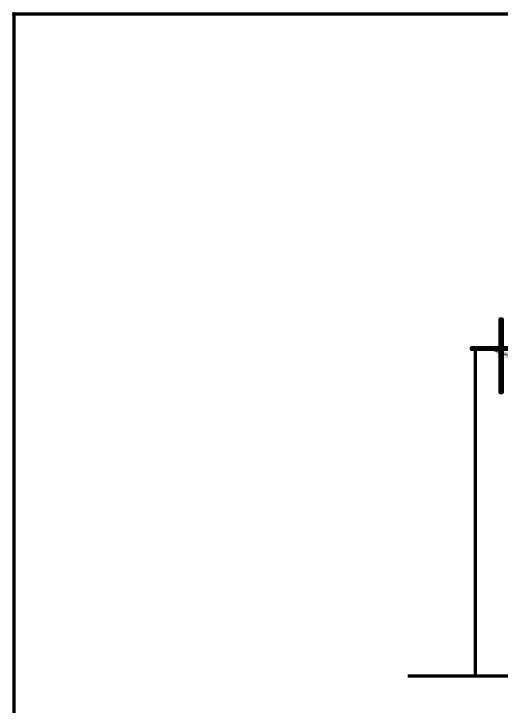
# Model space of a CAD drawing. Extents: x -83.6 to -32.7, y 325.7 to 417.7.
# Drawn here: x -83.61 to -66.62, y 393.61 to 417.73 of the extents above; entities that cross this region are included whole.
import ezdxf

# ---------------------------------------------------------------- set-up
doc = ezdxf.new("R2010")
doc.units = 0
doc.header["$MEASUREMENT"] = 0
doc.layers.add('_notes', color=7, linetype='Continuous')
for name, color, linetype, lineweight in [('Dt-Line 3', 7, 'Continuous', 15), ('Dt-Line 4', 1, 'Continuous', 25), ('Dt-Line 5', 54, 'Continuous', 50), ('Dt-Text', 121, 'Continuous', 20)]:
    doc.layers.add(name, color=color, linetype=linetype, lineweight=lineweight)
doc.styles.get("Standard").update_dxf_attribs({"font": 'Arial.ttf'})
doc.dimstyles.new('1 & 1 Half', dxfattribs={"dimtxt": 0.75, "dimasz": 0.75, "dimexe": 1, "dimexo": 0.375, "dimgap": 0.5, "dimtad": 1, "dimdec": 4, "dimzin": 3, "dimdsep": 46, "dimlunit": 4, "dimtxsty": 'Standard', "dimblk": 'ARCHTICK', "dimcen": 0.09375, "dimdle": 1, "dimclrd": 253, "dimclre": 253, "dimclrt": 256, "dimadec": 0, "dimazin": 0, "dimtfac": 0.6, "dimtdec": 4, "dimtix": 1, "dimtmove": 2, "dimatfit": 0, "dimfxl": 1, "dimfrac": 1, "dimtolj": 1, "dimtzin": 0, "dimlwd": 9, "dimlwe": 9, "dimarcsym": 0})

# ---------------------------------------------------------------- blocks, each defined once
blk = doc.blocks.new('_ArchTick')
at = {"color": 0, "linetype": 'ByBlock', "const_width": 0.15}
blk.add_lwpolyline([(-0.5, -0.5), (0.5, 0.5)], dxfattribs=at)

msp = doc.modelspace()

# ---------------------------------------------------------------- linework, layer by layer
at = {"layer": '_notes', "linetype": 'Continuous', "lineweight": 211}
for points in [[(-83.611, 417.735), (-34.851, 417.735)], [(-83.611, 417.735), (-83.611, 417.735), (-83.611, 417.735)]]:
    msp.add_lwpolyline(points, dxfattribs=at)
msp.add_point((-83.611, 417.735), dxfattribs=at)
at = {"layer": 'Dt-Line 3', "linetype": 'Continuous', "lineweight": 211}
msp.add_line((-67.518, 394.655), (-67.518, 406.041), dxfattribs=at)
at = {"layer": 'Dt-Line 3', "linetype": 'Continuous', "lineweight": 70}
msp.add_lwpolyline([(-66.585, 406.108), (-65.078, 406.108), (-65.078, 406.041), (-66.585, 406.041), (-66.585, 404.535), (-66.651, 404.535), (-66.651, 406.041), (-67.651, 406.041), (-67.651, 406.108), (-66.651, 406.108), (-66.651, 407.108), (-66.585, 407.108)], close=True, dxfattribs=at)
at = {"layer": 'Dt-Line 4', "linetype": 'Continuous', "lineweight": 211}
msp.add_lwpolyline([(-51.838, 394.655), (-59.171, 394.655), (-59.411, 395.348), (-59.918, 393.975), (-60.171, 394.655), (-69.878, 394.655)], dxfattribs=at)
at = {"layer": 'Dt-Line 5', "linetype": 'Continuous', "lineweight": 211}
msp.add_line((-83.611, 417.735), (-34.851, 417.735), dxfattribs=at)
msp.add_lwpolyline([(-83.611, 417.735), (-83.611, 325.681)], dxfattribs=at)

# ---------------------------------------------------------------- leaders
at = {"layer": 'Dt-Text'}
msp.add_leader([(-67, 406.041), (-51.331, 401), (-49.358, 401)], dimstyle='1 & 1 Half', override={"dimgap": 0.5, "dimtad": 0}, dxfattribs=at)

doc.saveas('drawing.dxf')
